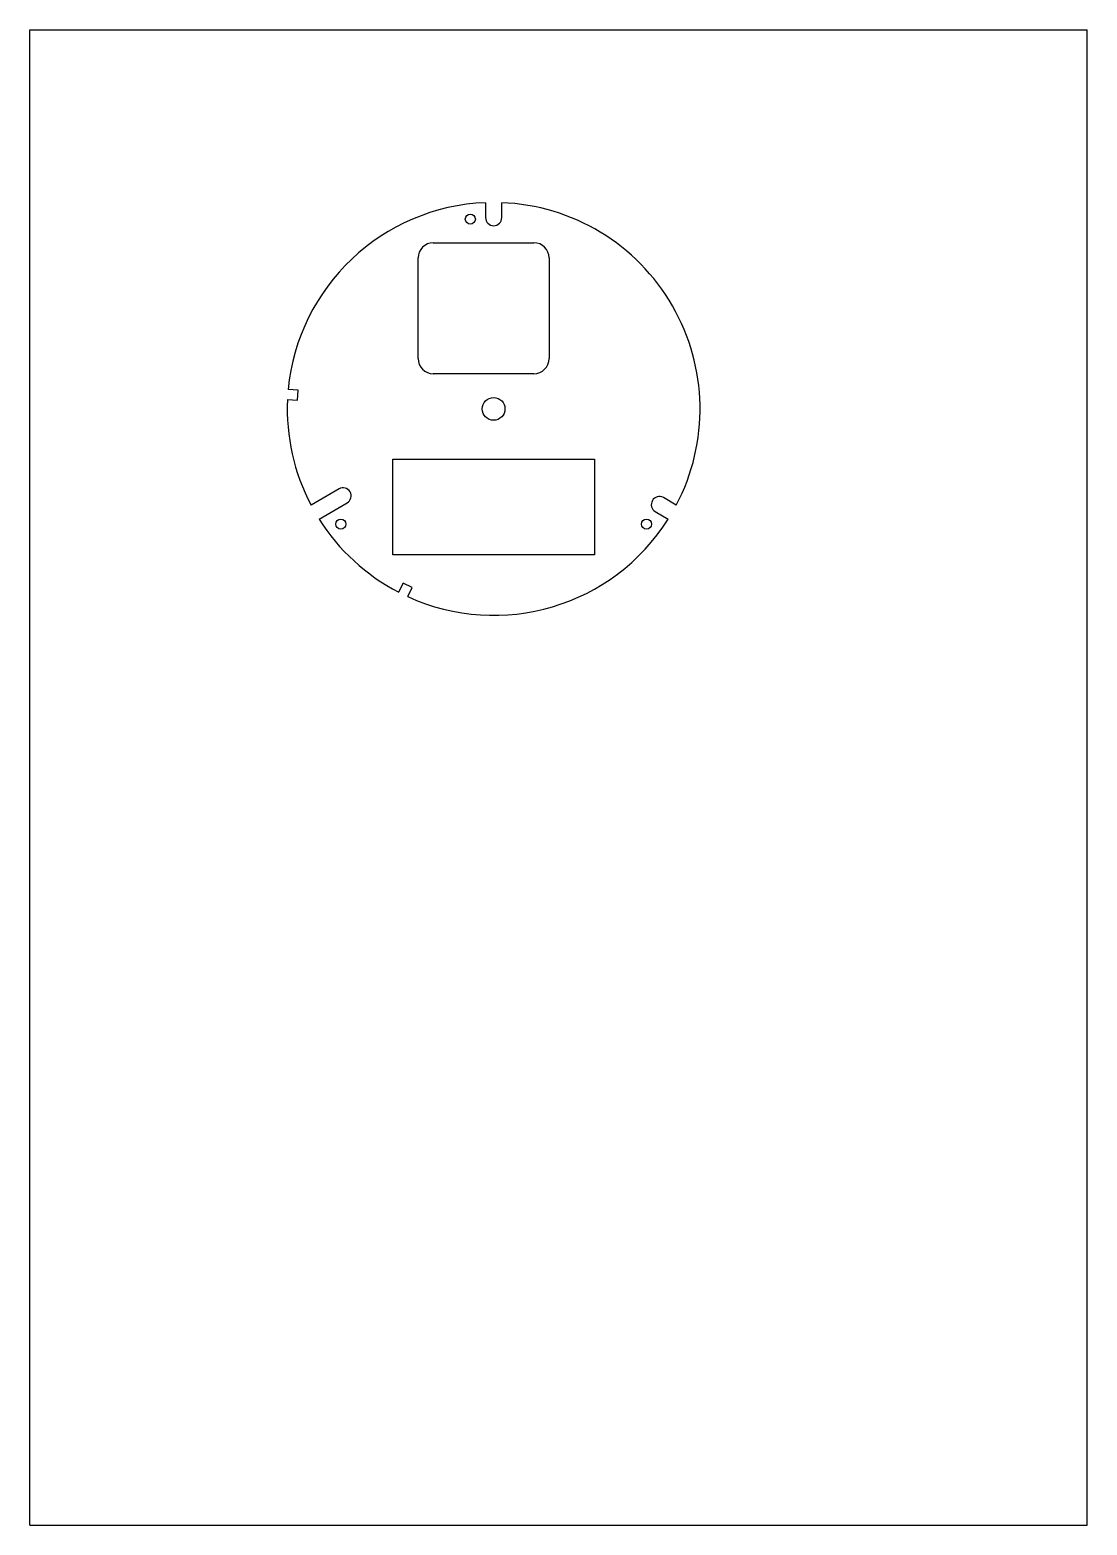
# Model space of a CAD drawing. Header units: millimetres. Extents: x 0 to 210, y 0 to 297.
import ezdxf

# ---------------------------------------------------------------- set-up
doc = ezdxf.new("R2010")
doc.units = ezdxf.units.MM
doc.header["$LTSCALE"] = 19.36
doc.layers.get('0').update_dxf_attribs({"linetype": 'CONTINUOUS'})
doc.layers.add('1__AXES', color=7, linetype='CONTINUOUS')

msp = doc.modelspace()

# ---------------------------------------------------------------- linework, layer by layer
at = {"color": 7, "linetype": 'CONTINUOUS'}
for p, q in [((0, 0), (0, 297)), ((0, 297), (210, 297)), ((210, 0), (210, 297)), ((80.12, 254.71), (100.12, 254.71)), ((77.12, 231.71), (77.12, 251.71)), ((103.12, 251.71), (103.12, 231.71)), ((100.12, 228.71), (80.12, 228.71)), ((51.16, 223.58), (53.14, 223.44)), ((53.28, 225.43), (51.3, 225.57)), ((53.14, 223.44), (53.28, 225.43)), ((72.12, 192.71), (72.12, 211.71)), ((72.12, 211.71), (112.12, 211.71)), ((112.12, 211.71), (112.12, 192.71)), ((112.12, 192.71), (72.12, 192.71)), ((74.12, 187.1), (73.25, 185.31)), ((75.92, 186.22), (74.12, 187.1)), ((75.05, 184.44), (75.92, 186.22)), ((0, 0), (210, 0))]:
    msp.add_line(p, q, dxfattribs=at)
for centre, radius, start, end in [((92.12, 221.71), 41, 92.2365, 174.6024), ((80.12, 251.71), 3, 90, 180), ((100.12, 251.71), 3, 0, 90), ((80.12, 231.71), 3, 180, 270), ((100.12, 231.71), 3, 270, 360), ((92.12, 221.71), 41, 177.3976, 207.7635), ((92.12, 221.71), 41, 212.2365, 242.6024), ((92.12, 221.71), 41, 245.3976, 327.7635)]:
    msp.add_arc(centre, radius, start, end, dxfattribs=at)
at = {"layer": '1__AXES', "color": 7, "linetype": 'CONTINUOUS'}
for p, q in [((90.52, 262.68), (90.52, 259.71)), ((93.72, 259.71), (93.72, 262.68)), ((61.41, 205.83), (55.84, 202.62)), ((57.44, 199.84), (63.01, 203.06)), ((128.4, 202.62), (125.83, 204.1)), ((124.23, 201.33), (126.8, 199.84))]:
    msp.add_line(p, q, dxfattribs=at)
for centre, radius in [((87.49, 259.43), 1), ((92.12, 221.71), 2.25), ((61.77, 198.84), 1), ((122.47, 198.84), 1)]:
    msp.add_circle(centre, radius, dxfattribs=at)
for centre, radius, start, end in [((92.12, 221.71), 41, 332.2365, 87.7635), ((92.12, 259.71), 1.6, 180, 360), ((62.21, 204.45), 1.6, 300, 120), ((125.03, 202.71), 1.6, 60, 240)]:
    msp.add_arc(centre, radius, start, end, dxfattribs=at)

doc.saveas('drawing.dxf')
